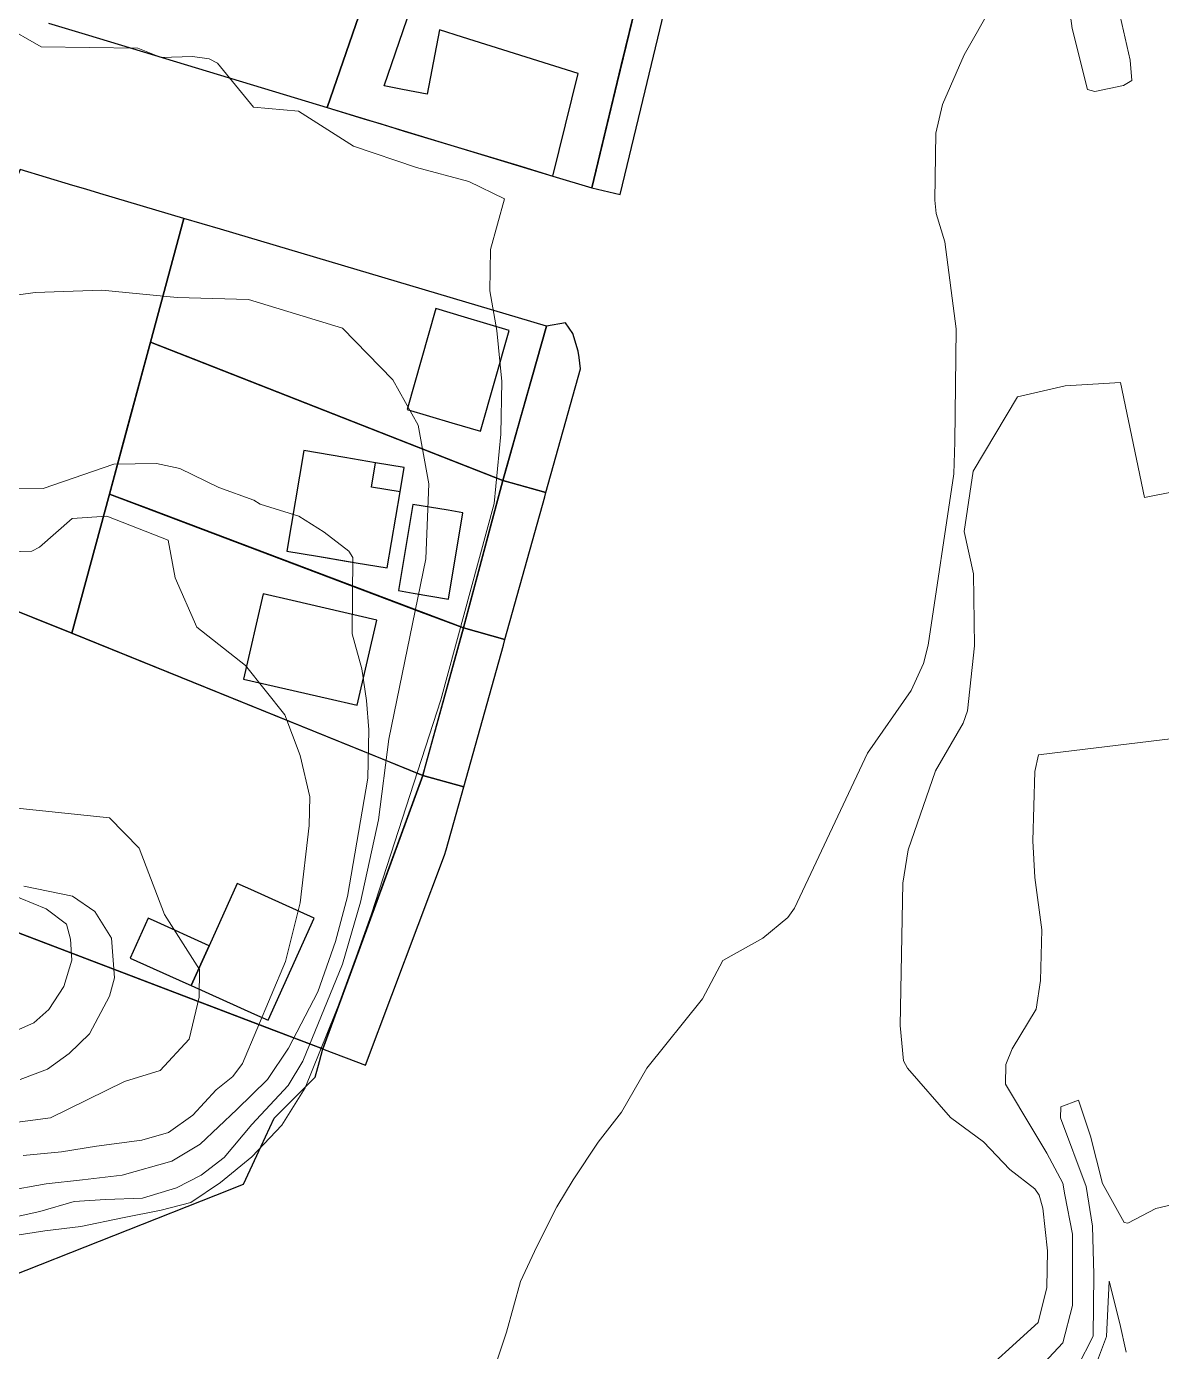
# Model space of a CAD drawing. Header units: metres. Extents: x 78 to 178, y -74 to 157.
# Drawn here: x 149.722 to 150.766, y 68.006 to 69.223 of the extents above; entities that cross this region are included whole.
import ezdxf

# ---------------------------------------------------------------- set-up
doc = ezdxf.new("R2010")
doc.units = ezdxf.units.M
doc.layers.add('01_Fina', color=252, linetype='Continuous', lineweight=15)
doc.layers.add('Traza Urbana', color=7, linetype='Continuous')

msp = doc.modelspace()

# ---------------------------------------------------------------- linework, layer by layer
at = {"layer": '01_Fina', "color": 252, "linetype": 'Continuous', "lineweight": 9, "true_color": 0x939598}
for points in [[(150.72799, 69.23242), (150.73709, 69.19215), (150.73856, 69.17342), (150.73093, 69.16874), (150.70444, 69.16339), (150.69775, 69.16526), (150.68357, 69.22132), (150.67233, 69.30534)], [(150.63781, 69.29089), (150.5843, 69.1971), (150.56463, 69.15135), (150.55834, 69.12512), (150.55741, 69.06358), (150.55874, 69.05114), (150.56664, 69.02532), (150.57707, 68.94531), (150.57587, 68.84136), (150.57493, 68.81192), (150.55125, 68.65472), (150.5471, 68.63786), (150.5356, 68.61298), (150.4956, 68.55545), (150.4283, 68.41283), (150.42241, 68.4044), (150.3994, 68.38527), (150.36247, 68.36493), (150.34374, 68.32948), (150.29264, 68.26592), (150.26936, 68.22552), (150.24782, 68.19783), (150.22494, 68.16331), (150.20995, 68.13842), (150.19149, 68.1019), (150.17651, 68.06979), (150.16353, 68.02336), (150.146, 67.97012)], [(149.70985, 68.11193), (149.73915, 68.11635), (149.77246, 68.12036), (149.81059, 68.12839), (149.84618, 68.13548), (149.87347, 68.14244), (149.90063, 68.16077), (149.92953, 68.18445), (149.95722, 68.21348), (149.9785, 68.24786), (150.01261, 68.33202), (150.03964, 68.40774), (150.10332, 68.60441), (150.15242, 68.78476), (150.15858, 68.84858), (150.15938, 68.89701), (150.15483, 68.94371), (150.14841, 68.98023), (150.14895, 69.01823), (150.16179, 69.06465), (150.12914, 69.08071), (150.08085, 69.09355), (150.02291, 69.11322), (149.97234, 69.14519), (149.931, 69.14907), (149.89796, 69.18934), (149.8902, 69.19349), (149.87508, 69.1955), (149.84618, 69.1947), (149.82477, 69.20312), (149.7358, 69.20446), (149.70048, 69.22466)], [(149.70182, 68.97461), (149.73032, 68.97862), (149.79159, 68.98077), (149.8609, 68.97408), (149.92632, 68.97207), (150.01288, 68.94585), (150.05904, 68.89848), (150.08259, 68.85661), (150.09222, 68.80296), (150.08941, 68.73379), (150.05556, 68.56816), (150.04606, 68.49417), (150.02947, 68.41831), (150.01301, 68.36145), (149.97636, 68.27221), (149.96298, 68.24987), (149.92953, 68.21401), (149.90411, 68.18378), (149.88297, 68.16746), (149.86023, 68.15595), (149.82892, 68.14658), (149.79494, 68.14538), (149.76604, 68.14324), (149.7346, 68.13414), (149.69834, 68.12638)], [(150.58911, 67.97453), (150.65253, 68.03233), (150.66056, 68.0643), (150.66109, 68.09802), (150.65668, 68.13722), (150.65333, 68.14926), (150.64945, 68.15501), (150.62631, 68.17281), (150.60223, 68.19809), (150.57186, 68.2207), (150.53239, 68.26592), (150.52864, 68.27275), (150.52543, 68.30513), (150.52811, 68.43584), (150.53279, 68.46648), (150.55794, 68.53912), (150.58363, 68.58287), (150.58751, 68.59425), (150.59406, 68.65392), (150.59286, 68.72028), (150.58443, 68.75894), (150.59259, 68.81433), (150.63353, 68.8827), (150.67728, 68.89287), (150.72826, 68.89581), (150.75033, 68.79025), (150.80131, 68.80028)], [(149.64255, 68.79935), (149.73754, 68.79868), (149.8027, 68.82075), (149.84203, 68.82142), (149.8633, 68.81687), (149.89916, 68.79935), (149.9314, 68.78797), (149.93729, 68.78409), (149.97288, 68.77312), (149.99602, 68.75854), (150.01877, 68.74101), (150.02238, 68.73499), (150.02184, 68.66515), (150.03067, 68.63278), (150.03496, 68.60361), (150.0371, 68.57685), (150.03629, 68.5323), (150.01743, 68.42366), (150.00646, 68.38232), (149.99014, 68.3359), (149.96338, 68.28439), (149.94385, 68.25549), (149.91588, 68.22806), (149.88203, 68.19622), (149.85608, 68.1803), (149.81032, 68.16772), (149.7738, 68.16317), (149.74035, 68.15956), (149.70276, 68.15287)], [(149.65432, 68.73874), (149.72724, 68.74101), (149.73433, 68.74463), (149.7643, 68.77112), (149.79627, 68.77312), (149.8526, 68.75105), (149.85902, 68.7164), (149.87909, 68.67117), (149.92364, 68.63599), (149.95977, 68.5905), (149.97395, 68.55317), (149.98291, 68.51518), (149.98224, 68.48882), (149.97395, 68.41791), (149.96043, 68.36386), (149.9211, 68.27007), (149.912, 68.25817), (149.89688, 68.24599), (149.87534, 68.22258), (149.85287, 68.20666), (149.82838, 68.19983), (149.78664, 68.19435), (149.75453, 68.189), (149.71935, 68.18565)], [(150.64959, 67.98617), (150.67501, 68.01346), (150.68411, 68.04785), (150.68411, 68.11327), (150.67688, 68.14953), (150.67501, 68.16036), (150.66042, 68.18766), (150.64758, 68.2092), (150.62256, 68.25121), (150.62283, 68.2694), (150.62845, 68.28372), (150.65066, 68.32024), (150.65454, 68.3466), (150.65588, 68.39289), (150.64945, 68.44119), (150.64745, 68.47477), (150.64945, 68.53846), (150.65266, 68.55384), (150.78659, 68.57003)], [(149.68376, 68.21241), (149.74436, 68.22017), (149.81233, 68.25375), (149.84538, 68.26365), (149.87187, 68.29268), (149.8811, 68.33108), (149.88137, 68.3565), (149.84926, 68.40707), (149.82598, 68.46795), (149.79868, 68.49604), (149.58127, 68.51852)], [(149.69219, 68.43182), (149.74035, 68.41216), (149.75908, 68.39811), (149.76269, 68.38433), (149.7639, 68.36506), (149.75654, 68.34098), (149.74276, 68.31984), (149.72925, 68.30767), (149.63252, 68.26499)], [(149.7164, 68.25549), (149.74155, 68.26512), (149.76149, 68.2793), (149.78022, 68.2975), (149.79882, 68.33215), (149.80337, 68.34901), (149.80056, 68.38527), (149.7853, 68.40975), (149.7647, 68.42393), (149.71988, 68.43316)], [(150.85268, 68.15849), (150.7605, 68.13709), (150.73495, 68.12357), (150.73147, 68.12424), (150.71167, 68.15996), (150.70043, 68.20344), (150.68946, 68.23662), (150.67327, 68.23047), (150.67313, 68.2203), (150.69668, 68.15729), (150.7023, 68.12076), (150.70377, 68.07621), (150.70297, 68.01962), (150.68852, 67.99139)], [(150.73321, 68.00503), (150.72745, 68.03139), (150.71782, 68.07006), (150.71514, 68.01948), (150.70685, 67.99727)]]:
    msp.add_lwpolyline(points, dxfattribs=at)
at = {"layer": 'Traza Urbana', "color": 7, "linetype": 'Continuous', "invisible_edges": 5}
for points in [[(149.84454, 69.3905), (149.74263, 69.22613), (149.77938, 69.21499), (149.8811, 69.37905)], [(149.8811, 69.37905), (149.77938, 69.21499), (149.95844, 69.16073), (150.05904, 69.32299)], [(150.05904, 69.32299), (149.95844, 69.16073), (149.96128, 69.15987), (150.05462, 69.31042)], [(150.06186, 69.32209), (150.05462, 69.31042), (149.9987, 69.14853), (150.09892, 69.31017)], [(150.06186, 69.32209), (150.05462, 69.31042), (149.9987, 69.14853), (150.09892, 69.31017)], [(150.05462, 69.31042), (149.96128, 69.15987), (149.9987, 69.14853)], [(150.05462, 69.31042), (150.05462, 69.31042), (149.9987, 69.14853), (150.09057, 69.29671)], [(150.05462, 69.31042), (150.05462, 69.31042), (149.9987, 69.14853), (150.09057, 69.29671)], [(150.09892, 69.31017), (149.9987, 69.14853), (150.18607, 69.09175), (150.28448, 69.25048)], [(150.09892, 69.31017), (149.9987, 69.14853), (150.18607, 69.09175), (150.28448, 69.25048)], [(150.09057, 69.29671), (149.9987, 69.14853), (150.00292, 69.14725), (150.09463, 69.29517)], [(150.09057, 69.29671), (149.9987, 69.14853), (150.00292, 69.14725), (150.09463, 69.29517)], [(150.09463, 69.29517), (150.00292, 69.14725), (150.03238, 69.13833), (150.05115, 69.1686)], [(150.09463, 69.29517), (150.00292, 69.14725), (150.03238, 69.13833), (150.05115, 69.1686)], [(150.28448, 69.25048), (150.18607, 69.09175), (150.20621, 69.08565), (150.26922, 69.18727)], [(150.28448, 69.25048), (150.18607, 69.09175), (150.20621, 69.08565), (150.26922, 69.18727)], [(150.31043, 69.24419), (150.26544, 69.17162), (150.24206, 69.07481), (150.28703, 69.14734)], [(150.31043, 69.24419), (150.26544, 69.17162), (150.24206, 69.07481), (150.28703, 69.14734)], [(150.28448, 69.25048), (150.28448, 69.25048), (150.26544, 69.17162), (150.31043, 69.24419)], [(150.28448, 69.25048), (150.28448, 69.25048), (150.26544, 69.17162), (150.31043, 69.24419)], [(150.10199, 69.21998), (150.10199, 69.21998), (150.09061, 69.16084), (150.12315, 69.21332)], [(150.10199, 69.21998), (150.10199, 69.21998), (150.09061, 69.16084), (150.12315, 69.21332)], [(150.12315, 69.21332), (150.06965, 69.12703), (150.17676, 69.09457), (150.22962, 69.17984)], [(150.12315, 69.21332), (150.06965, 69.12703), (150.17676, 69.09457), (150.22962, 69.17984)], [(150.22962, 69.17984), (150.17676, 69.09457), (150.20621, 69.08565)], [(150.22962, 69.17984), (150.17676, 69.09457), (150.20621, 69.08565)], [(150.26922, 69.18727), (150.20621, 69.08565), (150.24206, 69.07481)], [(150.26922, 69.18727), (150.20621, 69.08565), (150.24206, 69.07481)], [(150.05115, 69.1686), (150.03238, 69.13833), (150.04836, 69.13348), (150.06807, 69.16527)], [(150.05115, 69.1686), (150.03238, 69.13833), (150.04836, 69.13348), (150.06807, 69.16527)], [(150.06807, 69.16527), (150.04836, 69.13348), (150.06965, 69.12703), (150.09061, 69.16084)], [(150.06807, 69.16527), (150.04836, 69.13348), (150.06965, 69.12703), (150.09061, 69.16084)], [(150.28703, 69.14734), (150.24206, 69.07481), (150.26802, 69.06866)], [(150.28703, 69.14734), (150.24206, 69.07481), (150.26802, 69.06866)], [(149.7164, 69.09154), (149.7164, 69.09154), (149.59787, 68.8075), (149.765, 69.07708)], [(149.765, 69.07708), (149.59787, 68.8075), (149.57151, 68.74248), (149.77679, 69.07357)], [(149.77679, 69.07357), (149.57151, 68.74248), (149.58395, 68.73753), (149.78988, 69.06968)], [(149.78988, 69.06968), (149.58395, 68.73753), (149.65722, 68.70828), (149.86705, 69.04672)], [(149.86705, 69.04672), (149.65722, 68.70828), (149.68918, 68.69553), (149.83641, 68.933)], [(149.86705, 69.04672), (149.86705, 69.04672), (149.83641, 68.933), (149.90071, 69.03671)], [(149.86705, 69.04672), (149.86705, 69.04672), (149.83641, 68.933), (149.90071, 69.03671)], [(149.90071, 69.03671), (149.83641, 68.933), (150.12201, 68.82105), (150.20046, 68.94758)], [(149.90071, 69.03671), (149.83641, 68.933), (150.12201, 68.82105), (150.20046, 68.94758)], [(150.09878, 68.9639), (150.09878, 68.9639), (150.07242, 68.87118), (150.12505, 68.95607)], [(150.09878, 68.9639), (150.09878, 68.9639), (150.07242, 68.87118), (150.12505, 68.95607)], [(150.12505, 68.95607), (150.07242, 68.87118), (150.11344, 68.85895), (150.16607, 68.94383)], [(150.12505, 68.95607), (150.07242, 68.87118), (150.11344, 68.85895), (150.16607, 68.94383)], [(150.20046, 68.94758), (150.12201, 68.82105), (150.16032, 68.80603)], [(150.20046, 68.94758), (150.12201, 68.82105), (150.16032, 68.80603)], [(150.21798, 68.95066), (150.18729, 68.90116), (150.17662, 68.86352), (150.22467, 68.94102)], [(150.21798, 68.95066), (150.18729, 68.90116), (150.17662, 68.86352), (150.22467, 68.94102)], [(150.20046, 68.94758), (150.20046, 68.94758), (150.18729, 68.90116), (150.21798, 68.95066)], [(150.20046, 68.94758), (150.20046, 68.94758), (150.18729, 68.90116), (150.21798, 68.95066)], [(150.16607, 68.94383), (150.11344, 68.85895), (150.13972, 68.85112)], [(150.16607, 68.94383), (150.11344, 68.85895), (150.13972, 68.85112)], [(150.22467, 68.94102), (150.17662, 68.86352), (150.16392, 68.81873), (150.22962, 68.9247)], [(150.22467, 68.94102), (150.17662, 68.86352), (150.16392, 68.81873), (150.22962, 68.9247)], [(149.83641, 68.933), (149.68918, 68.69553), (149.71132, 68.68669), (149.81506, 68.854)], [(149.83641, 68.933), (149.83641, 68.933), (149.79868, 68.79345), (149.87566, 68.91761)], [(149.83641, 68.933), (149.83641, 68.933), (149.79868, 68.79345), (149.87566, 68.91761)], [(150.22962, 68.9247), (150.16392, 68.81873), (150.16032, 68.80603), (150.23033, 68.91896)], [(150.22962, 68.9247), (150.16392, 68.81873), (150.16032, 68.80603), (150.23033, 68.91896)], [(149.87566, 68.91761), (149.79868, 68.79345), (150.0853, 68.68503), (150.16032, 68.80603)], [(149.87566, 68.91761), (149.79868, 68.79345), (150.0853, 68.68503), (150.16032, 68.80603)], [(150.23033, 68.91896), (150.16032, 68.80603), (150.16694, 68.80417), (150.23163, 68.90851)], [(150.23033, 68.91896), (150.16032, 68.80603), (150.16694, 68.80417), (150.23163, 68.90851)], [(150.23163, 68.90851), (150.16694, 68.80417), (150.19992, 68.79492)], [(150.23163, 68.90851), (150.16694, 68.80417), (150.19992, 68.79492)], [(149.81506, 68.854), (149.71132, 68.68669), (149.7283, 68.67994), (149.79868, 68.79345)], [(149.97729, 68.83332), (149.97729, 68.83332), (149.96177, 68.74101), (150.01507, 68.82696)], [(149.97729, 68.83332), (149.97729, 68.83332), (149.96177, 68.74101), (150.01507, 68.82696)], [(150.01507, 68.82696), (149.96177, 68.74101), (149.98996, 68.73627), (150.04325, 68.82222)], [(150.01507, 68.82696), (149.96177, 68.74101), (149.98996, 68.73627), (150.04325, 68.82222)], [(150.04325, 68.82222), (149.98996, 68.73627), (150.01631, 68.73184), (150.06961, 68.8178)], [(150.04325, 68.82222), (149.98996, 68.73627), (150.01631, 68.73184), (150.06961, 68.8178)], [(150.06961, 68.8178), (150.01631, 68.73184), (150.02554, 68.73029), (150.06586, 68.79533)], [(150.06961, 68.8178), (150.01631, 68.73184), (150.02554, 68.73029), (150.06586, 68.79533)], [(150.16032, 68.80603), (150.0853, 68.68503), (150.12406, 68.67037)], [(150.16032, 68.80603), (150.0853, 68.68503), (150.12406, 68.67037)], [(150.16032, 68.80603), (150.16032, 68.80603), (150.1251, 68.67424), (150.19992, 68.79492)], [(150.16032, 68.80603), (150.16032, 68.80603), (150.1251, 68.67424), (150.19992, 68.79492)], [(149.79868, 68.79345), (149.7283, 68.67994), (149.76417, 68.66568)], [(149.79868, 68.79345), (149.79868, 68.79345), (149.76417, 68.66568), (149.83489, 68.77976)], [(149.79868, 68.79345), (149.79868, 68.79345), (149.76417, 68.66568), (149.83489, 68.77976)], [(150.06586, 68.79533), (150.02554, 68.73029), (150.05409, 68.72549)], [(150.06586, 68.79533), (150.02554, 68.73029), (150.05409, 68.72549)], [(150.19992, 68.79492), (150.1251, 68.67424), (150.12406, 68.67037), (150.1988, 68.79091)], [(150.19992, 68.79492), (150.1251, 68.67424), (150.12406, 68.67037), (150.1988, 68.79091)], [(150.1988, 68.79091), (150.12406, 68.67037), (150.16219, 68.65966)], [(150.1988, 68.79091), (150.12406, 68.67037), (150.16219, 68.65966)], [(149.83489, 68.77976), (149.76417, 68.66568), (150.04945, 68.55003), (150.12406, 68.67037)], [(149.83489, 68.77976), (149.76417, 68.66568), (150.04945, 68.55003), (150.12406, 68.67037)], [(150.0775, 68.78395), (150.0775, 68.78395), (150.06426, 68.70475), (150.10998, 68.77849)], [(150.0775, 68.78395), (150.0775, 68.78395), (150.06426, 68.70475), (150.10998, 68.77849)], [(150.10998, 68.77849), (150.06426, 68.70475), (150.07794, 68.70245), (150.12366, 68.77619)], [(150.10998, 68.77849), (150.06426, 68.70475), (150.07794, 68.70245), (150.12366, 68.77619)], [(150.12366, 68.77619), (150.07794, 68.70245), (150.11041, 68.69699)], [(150.12366, 68.77619), (150.07794, 68.70245), (150.11041, 68.69699)], [(149.93997, 68.70167), (149.93997, 68.70167), (149.9219, 68.62341), (149.96662, 68.69552)], [(149.93997, 68.70167), (149.93997, 68.70167), (149.9219, 68.62341), (149.96662, 68.69552)], [(149.96662, 68.69552), (149.9219, 68.62341), (149.99961, 68.60547), (150.04432, 68.67759)], [(149.96662, 68.69552), (149.9219, 68.62341), (149.99961, 68.60547), (150.04432, 68.67759)], [(149.71132, 68.68669), (149.56329, 68.44793), (149.61658, 68.42764), (149.76417, 68.66568)], [(150.04432, 68.67759), (149.99961, 68.60547), (150.02626, 68.59932)], [(150.04432, 68.67759), (149.99961, 68.60547), (150.02626, 68.59932)], [(150.12406, 68.67037), (150.04945, 68.55003), (150.0866, 68.53497)], [(150.12406, 68.67037), (150.04945, 68.55003), (150.0866, 68.53497)], [(150.12406, 68.67037), (150.12406, 68.67037), (150.08799, 68.53998), (150.16219, 68.65966)], [(150.12406, 68.67037), (150.12406, 68.67037), (150.08799, 68.53998), (150.16219, 68.65966)], [(149.76417, 68.66568), (149.61658, 68.42764), (149.94298, 68.30332), (150.0866, 68.53497)], [(150.16219, 68.65966), (150.08799, 68.53998), (150.0866, 68.53497), (150.16078, 68.65461)], [(150.16219, 68.65966), (150.08799, 68.53998), (150.0866, 68.53497), (150.16078, 68.65461)], [(150.16078, 68.65461), (150.0866, 68.53497), (150.12433, 68.5244)], [(150.16078, 68.65461), (150.0866, 68.53497), (150.12433, 68.5244)], [(150.0866, 68.53497), (149.94298, 68.30332), (149.99482, 68.28358)], [(150.0866, 68.53497), (150.0866, 68.53497), (150.02318, 68.36126), (150.12433, 68.5244)], [(150.0866, 68.53497), (150.0866, 68.53497), (150.02318, 68.36126), (150.12433, 68.5244)], [(150.12433, 68.5244), (150.02318, 68.36126), (149.99482, 68.28358), (150.10816, 68.46638)], [(150.12433, 68.5244), (150.02318, 68.36126), (149.99482, 68.28358), (150.10816, 68.46638)], [(149.46474, 68.48547), (149.3393, 68.28314), (149.55157, 68.01319), (149.77187, 68.3685)], [(150.10816, 68.46638), (149.99482, 68.28358), (149.99616, 68.28307), (150.1068, 68.46152)], [(150.10816, 68.46638), (149.99482, 68.28358), (149.99616, 68.28307), (150.1068, 68.46152)], [(150.1068, 68.46152), (149.99616, 68.28307), (150.03415, 68.26873)], [(150.1068, 68.46152), (149.99616, 68.28307), (150.03415, 68.26873)], [(149.91602, 68.4357), (149.91602, 68.4357), (149.8902, 68.37844), (149.92359, 68.43229)], [(149.91602, 68.4357), (149.91602, 68.4357), (149.8902, 68.37844), (149.92359, 68.43229)], [(149.91602, 68.4357), (149.91602, 68.4357), (149.8902, 68.37844), (149.92359, 68.43229)], [(149.91602, 68.4357), (149.91602, 68.4357), (149.8902, 68.37844), (149.92359, 68.43229)], [(149.92359, 68.43229), (149.8902, 68.37844), (149.87374, 68.34178), (149.92849, 68.43009)], [(149.92359, 68.43229), (149.8902, 68.37844), (149.87374, 68.34178), (149.92849, 68.43009)], [(149.92359, 68.43229), (149.8902, 68.37844), (149.87374, 68.34178), (149.92849, 68.43009)], [(149.92359, 68.43229), (149.8902, 68.37844), (149.87374, 68.34178), (149.92849, 68.43009)], [(149.92849, 68.43009), (149.87374, 68.34178), (149.93204, 68.31555), (149.98679, 68.40386)], [(149.92849, 68.43009), (149.87374, 68.34178), (149.93204, 68.31555), (149.98679, 68.40386)], [(149.92849, 68.43009), (149.87374, 68.34178), (149.93204, 68.31555), (149.98679, 68.40386)], [(149.92849, 68.43009), (149.87374, 68.34178), (149.93204, 68.31555), (149.98679, 68.40386)], [(149.83414, 68.40372), (149.83414, 68.40372), (149.81768, 68.36706), (149.83904, 68.40151)], [(149.83414, 68.40372), (149.83414, 68.40372), (149.81768, 68.36706), (149.83904, 68.40151)], [(149.83904, 68.40151), (149.81768, 68.36706), (149.86884, 68.34399), (149.8902, 68.37844)], [(149.83904, 68.40151), (149.81768, 68.36706), (149.86884, 68.34399), (149.8902, 68.37844)], [(149.98679, 68.40386), (149.93204, 68.31555), (149.94452, 68.30994)], [(149.98679, 68.40386), (149.93204, 68.31555), (149.94452, 68.30994)], [(149.98679, 68.40386), (149.93204, 68.31555), (149.94452, 68.30994)], [(149.98679, 68.40386), (149.93204, 68.31555), (149.94452, 68.30994)], [(149.8902, 68.37844), (149.86884, 68.34399), (149.87374, 68.34178)], [(149.8902, 68.37844), (149.86884, 68.34399), (149.87374, 68.34178)], [(149.77187, 68.3685), (149.55157, 68.01319), (149.90957, 68.15447), (149.99061, 68.28518)], [(149.99061, 68.28518), (149.95013, 68.21989), (149.9639, 68.23371), (149.99482, 68.28358)], [(149.99482, 68.28358), (149.9639, 68.23371), (149.97452, 68.24437), (149.99174, 68.27214)], [(149.99174, 68.27214), (149.97452, 68.24437), (149.98786, 68.25776)], [(149.95013, 68.21989), (149.90957, 68.15447), (149.91646, 68.15719), (149.93412, 68.18568)], [(149.93412, 68.18568), (149.91646, 68.15719), (149.92177, 68.15929)]]:
    msp.add_3dface(points, dxfattribs=at)
at = {"layer": 'Traza Urbana', "color": 252, "linetype": 'Continuous', "invisible_edges": 5}
for points in [[(149.97729, 68.83332), (149.97729, 68.83332), (149.96177, 68.74101), (150.01507, 68.82696)], [(149.97729, 68.83332), (149.97729, 68.83332), (149.96177, 68.74101), (150.01507, 68.82696)], [(150.01507, 68.82696), (149.96177, 68.74101), (149.98996, 68.73627), (150.04325, 68.82222)], [(150.01507, 68.82696), (149.96177, 68.74101), (149.98996, 68.73627), (150.04325, 68.82222)], [(150.04325, 68.82222), (149.98996, 68.73627), (149.99919, 68.73472), (150.03951, 68.79974)], [(150.04325, 68.82222), (149.98996, 68.73627), (149.99919, 68.73472), (150.03951, 68.79974)], [(150.03951, 68.79974), (149.99919, 68.73472), (150.02554, 68.73029), (150.06586, 68.79533)], [(150.03951, 68.79974), (149.99919, 68.73472), (150.02554, 68.73029), (150.06586, 68.79533)], [(150.06586, 68.79533), (150.02554, 68.73029), (150.05409, 68.72549)], [(150.06586, 68.79533), (150.02554, 68.73029), (150.05409, 68.72549)], [(149.93997, 68.70167), (149.93997, 68.70167), (149.9219, 68.62341), (149.96662, 68.69552)], [(149.93997, 68.70167), (149.93997, 68.70167), (149.9219, 68.62341), (149.96662, 68.69552)], [(149.96662, 68.69552), (149.9219, 68.62341), (149.99961, 68.60547), (150.04432, 68.67759)], [(149.96662, 68.69552), (149.9219, 68.62341), (149.99961, 68.60547), (150.04432, 68.67759)], [(150.04432, 68.67759), (149.99961, 68.60547), (150.02626, 68.59932)], [(150.04432, 68.67759), (149.99961, 68.60547), (150.02626, 68.59932)], [(149.91602, 68.4357), (149.91602, 68.4357), (149.8902, 68.37844), (149.92359, 68.43229)], [(149.91602, 68.4357), (149.91602, 68.4357), (149.8902, 68.37844), (149.92359, 68.43229)], [(149.92359, 68.43229), (149.8902, 68.37844), (149.87374, 68.34178), (149.92849, 68.43009)], [(149.92359, 68.43229), (149.8902, 68.37844), (149.87374, 68.34178), (149.92849, 68.43009)], [(149.92849, 68.43009), (149.87374, 68.34178), (149.93204, 68.31555), (149.98679, 68.40386)], [(149.92849, 68.43009), (149.87374, 68.34178), (149.93204, 68.31555), (149.98679, 68.40386)], [(149.83414, 68.40372), (149.83414, 68.40372), (149.81768, 68.36706), (149.83904, 68.40151)], [(149.83414, 68.40372), (149.83414, 68.40372), (149.81768, 68.36706), (149.83904, 68.40151)], [(149.83904, 68.40151), (149.81768, 68.36706), (149.86884, 68.34399), (149.8902, 68.37844)], [(149.83904, 68.40151), (149.81768, 68.36706), (149.86884, 68.34399), (149.8902, 68.37844)], [(149.98679, 68.40386), (149.93204, 68.31555), (149.94452, 68.30994)], [(149.98679, 68.40386), (149.93204, 68.31555), (149.94452, 68.30994)], [(149.8902, 68.37844), (149.86884, 68.34399), (149.87374, 68.34178)], [(149.8902, 68.37844), (149.86884, 68.34399), (149.87374, 68.34178)]]:
    msp.add_3dface(points, dxfattribs=at)

doc.saveas('drawing.dxf')
